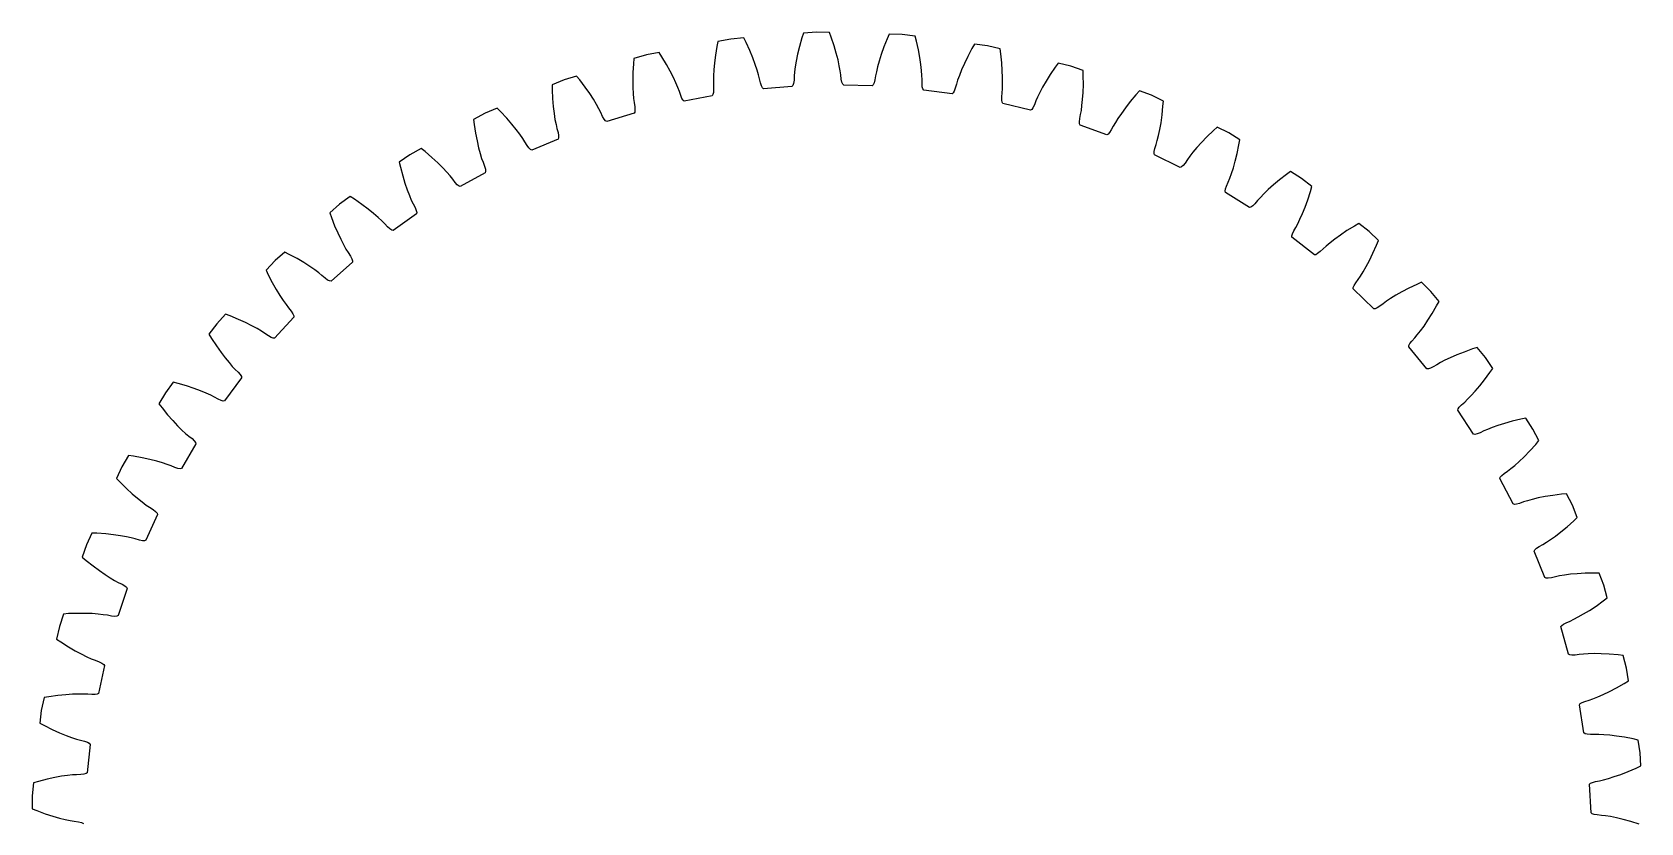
# Model space of a CAD drawing. Header units: metres. Extents: x -78 to 78, y -78 to 78.
# Drawn here: x -77.6 to 77.3, y 1.5 to 77.6 of the extents above; entities that cross this region are included whole.
import ezdxf

# ---------------------------------------------------------------- set-up
doc = ezdxf.new("R2010")
doc.units = ezdxf.units.M

msp = doc.modelspace()

# ---------------------------------------------------------------- linework, layer by layer
for p, q in [((-3.32, 77.54), (-3.46, 77.08)), ((-2.07, 77.64), (-3.32, 77.54)), ((-0.81, 77.61), (-2.07, 77.64)), ((-0.64, 77.15), (-0.81, 77.61)), ((4.94, 77.45), (4.75, 77.01)), ((6.2, 77.42), (4.94, 77.45)), ((-11.64, 76.27), (-11.78, 75.43)), ((-11.54, 76.75), (-11.64, 76.27)), ((-10.31, 76.98), (-11.54, 76.75)), ((-9.06, 77.08), (-10.31, 76.98)), ((-8.84, 76.65), (-9.06, 77.08)), ((-8.48, 75.87), (-8.84, 76.65)), ((-3.69, 76.25), (-3.87, 75.51)), ((-3.46, 77.08), (-3.69, 76.25)), ((-0.37, 76.34), (-0.64, 77.15)), ((-0.15, 75.61), (-0.37, 76.34)), ((4.43, 76.22), (4.18, 75.5)), ((4.75, 77.01), (4.43, 76.22)), ((7.44, 77.25), (6.2, 77.42)), ((7.56, 76.78), (7.44, 77.25)), ((7.75, 75.95), (7.56, 76.78)), ((7.89, 75.2), (7.75, 75.95)), ((12.91, 76.07), (12.51, 75.31)), ((13.15, 76.49), (12.91, 76.07)), ((14.39, 76.32), (13.15, 76.49)), ((15.61, 76.03), (14.39, 76.32)), ((15.68, 75.54), (15.61, 76.03)), ((-19.68, 74.6), (-19.73, 73.75)), ((-19.63, 75.09), (-19.68, 74.6)), ((-18.43, 75.45), (-19.63, 75.09)), ((-17.2, 75.68), (-18.43, 75.45)), ((-16.94, 75.27), (-17.2, 75.68)), ((-16.5, 74.54), (-16.94, 75.27)), ((-16.13, 73.87), (-16.5, 74.54)), ((-11.88, 74.68), (-11.94, 74.01)), ((-11.78, 75.43), (-11.88, 74.68)), ((-8.19, 75.17), (-8.48, 75.87)), ((-7.95, 74.54), (-8.19, 75.17)), ((-7.77, 73.99), (-7.95, 74.54)), ((-4.01, 74.86), (-4.1, 74.29)), ((-3.87, 75.51), (-4.01, 74.86)), ((0.02, 74.97), (-0.15, 75.61)), ((0.14, 74.4), (0.02, 74.97)), ((0.23, 73.92), (0.14, 74.4)), ((3.97, 74.86), (3.82, 74.3)), ((4.18, 75.5), (3.97, 74.86)), ((7.98, 74.54), (7.89, 75.2)), ((8.05, 73.96), (7.98, 74.54)), ((12.18, 74.63), (11.91, 74.01)), ((12.51, 75.31), (12.18, 74.63)), ((15.78, 74.7), (15.68, 75.54)), ((15.83, 73.94), (15.78, 74.7)), ((21.2, 74.66), (20.92, 74.26)), ((22.42, 74.36), (21.2, 74.66)), ((23.6, 73.94), (22.42, 74.36)), ((-26.35, 73.06), (-27.5, 72.57)), ((-25.15, 73.42), (-26.35, 73.06)), ((-24.84, 73.05), (-25.15, 73.42)), ((-24.33, 72.36), (-24.84, 73.05)), ((-19.73, 73.75), (-19.75, 72.99)), ((-19.75, 72.99), (-19.74, 72.32)), ((-15.83, 73.27), (-16.13, 73.87)), ((-15.59, 72.75), (-15.83, 73.27)), ((-11.97, 73.43), (-11.98, 72.95)), ((-11.98, 72.95), (-11.98, 72.55)), ((-11.94, 74.01), (-11.97, 73.43)), ((-7.63, 73.53), (-7.77, 73.99)), ((-7.53, 73.15), (-7.63, 73.53)), ((-7.44, 72.75), (-7.53, 73.15)), ((-4.22, 73.01), (-4.27, 72.71)), ((-4.2, 73.41), (-4.22, 73.01)), ((-4.16, 73.81), (-4.2, 73.41)), ((-4.1, 74.29), (-4.16, 73.81)), ((0.29, 73.53), (0.23, 73.92)), ((0.33, 73.13), (0.29, 73.53)), ((0.39, 72.83), (0.33, 73.13)), ((0.47, 72.64), (0.39, 72.83)), ((3.56, 73.04), (3.49, 72.75)), ((3.63, 73.44), (3.56, 73.04)), ((3.71, 73.83), (3.63, 73.44)), ((3.82, 74.3), (3.71, 73.83)), ((8.09, 73.48), (8.05, 73.96)), ((8.1, 73.09), (8.09, 73.48)), ((8.1, 72.68), (8.1, 73.09)), ((11.53, 73.02), (11.41, 72.64)), ((11.7, 73.48), (11.53, 73.02)), ((11.91, 74.01), (11.7, 73.48)), ((15.86, 73.27), (15.83, 73.94)), ((15.86, 72.69), (15.86, 73.27)), ((20.04, 72.91), (19.71, 72.33)), ((20.44, 73.56), (20.04, 72.91)), ((20.92, 74.26), (20.44, 73.56)), ((23.62, 73.45), (23.6, 73.94)), ((23.63, 72.6), (23.62, 73.45)), ((-27.5, 72.57), (-27.5, 72.09)), ((-27.5, 72.09), (-27.46, 71.24)), ((-27.46, 71.24), (-27.39, 70.48)), ((-23.89, 71.74), (-24.33, 72.36)), ((-23.53, 71.18), (-23.89, 71.74)), ((-19.74, 72.32), (-19.71, 71.74)), ((-19.71, 71.74), (-19.67, 71.26)), ((-19.67, 71.26), (-19.62, 70.87)), ((-15.4, 72.3), (-15.59, 72.75)), ((-15.26, 71.93), (-15.4, 72.3)), ((-15.13, 71.55), (-15.26, 71.93)), ((-15.01, 71.27), (-15.13, 71.55)), ((-14.9, 71.09), (-15.01, 71.27)), ((-12.09, 71.52), (-14.79, 71.01)), ((-12.02, 71.64), (-12.09, 71.52)), ((-11.97, 71.84), (-12.02, 71.64)), ((-11.98, 72.55), (-11.96, 72.14)), ((-11.96, 72.14), (-11.97, 71.84)), ((-7.35, 72.46), (-7.44, 72.75)), ((-7.26, 72.27), (-7.35, 72.46)), ((-7.16, 72.18), (-7.26, 72.27)), ((-4.42, 72.4), (-7.16, 72.18)), ((-4.33, 72.51), (-4.42, 72.4)), ((-4.27, 72.71), (-4.33, 72.51)), ((0.56, 72.54), (0.47, 72.64)), ((3.31, 72.46), (0.56, 72.54)), ((3.4, 72.56), (3.31, 72.46)), ((3.49, 72.75), (3.4, 72.56)), ((8.13, 72.38), (8.1, 72.68)), ((8.19, 72.17), (8.13, 72.38)), ((8.26, 72.07), (8.19, 72.17)), ((10.99, 71.7), (8.26, 72.07)), ((11.09, 71.79), (10.99, 71.7)), ((11.2, 71.97), (11.09, 71.79)), ((11.3, 72.25), (11.2, 71.97)), ((11.41, 72.64), (11.3, 72.25)), ((15.78, 71.4), (15.82, 71.81)), ((15.78, 71.1), (15.78, 71.4)), ((15.82, 71.81), (15.85, 72.2)), ((15.85, 72.2), (15.86, 72.69)), ((19.23, 71.38), (19.07, 71.02)), ((19.44, 71.82), (19.23, 71.38)), ((19.71, 72.33), (19.44, 71.82)), ((23.56, 71.17), (23.6, 71.84)), ((23.6, 71.84), (23.63, 72.6)), ((28.69, 71.62), (28.15, 70.97)), ((29.02, 71.98), (28.69, 71.62)), ((30.2, 71.56), (29.02, 71.98)), ((31.33, 71.01), (30.2, 71.56)), ((-33.96, 69.85), (-35.06, 69.24)), ((-32.81, 70.33), (-33.96, 69.85)), ((-32.47, 69.99), (-32.81, 70.33)), ((-31.88, 69.37), (-32.47, 69.99)), ((-27.39, 70.48), (-27.31, 69.81)), ((-27.31, 69.81), (-27.23, 69.24)), ((-23.23, 70.68), (-23.53, 71.18)), ((-23, 70.25), (-23.23, 70.68)), ((-22.82, 69.9), (-23, 70.25)), ((-22.65, 69.53), (-22.82, 69.9)), ((-19.62, 69.83), (-22.25, 69.04)), ((-19.62, 70.87), (-19.56, 70.46)), ((-19.56, 69.95), (-19.62, 69.83)), ((-19.56, 70.46), (-19.54, 70.16)), ((-19.54, 70.16), (-19.56, 69.95)), ((-14.79, 71.01), (-14.9, 71.09)), ((15.81, 70.9), (15.78, 71.1)), ((15.88, 70.78), (15.81, 70.9)), ((18.55, 70.13), (15.88, 70.78)), ((18.66, 70.2), (18.55, 70.13)), ((18.78, 70.37), (18.66, 70.2)), ((18.92, 70.64), (18.78, 70.37)), ((19.07, 71.02), (18.92, 70.64)), ((23.28, 69.32), (23.37, 69.72)), ((23.37, 69.72), (23.44, 70.11)), ((23.44, 70.11), (23.5, 70.59)), ((23.5, 70.59), (23.56, 71.17)), ((27.29, 69.82), (26.96, 69.34)), ((27.68, 70.37), (27.29, 69.82)), ((28.15, 70.97), (27.68, 70.37)), ((31.21, 69.67), (31.29, 70.52)), ((31.29, 70.52), (31.33, 71.01)), ((-35.06, 69.24), (-35, 68.76)), ((-35, 68.76), (-34.87, 67.91)), ((-31.38, 68.79), (-31.88, 69.37)), ((-30.96, 68.27), (-31.38, 68.79)), ((-30.62, 67.81), (-30.96, 68.27)), ((-27.23, 69.24), (-27.13, 68.76)), ((-27.13, 68.76), (-27.05, 68.38)), ((-27.05, 68.38), (-26.94, 67.98)), ((-22.5, 69.27), (-22.65, 69.53)), ((-22.37, 69.11), (-22.5, 69.27)), ((-22.25, 69.04), (-22.37, 69.11)), ((23.25, 69.02), (23.28, 69.32)), ((23.26, 68.81), (23.25, 69.02)), ((23.31, 68.69), (23.26, 68.81)), ((25.9, 67.76), (23.31, 68.69)), ((26.32, 68.23), (26.16, 67.97)), ((26.51, 68.59), (26.32, 68.23)), ((26.71, 68.93), (26.51, 68.59)), ((26.96, 69.34), (26.71, 68.93)), ((30.87, 67.69), (30.99, 68.26)), ((30.99, 68.26), (31.11, 68.92)), ((31.11, 68.92), (31.21, 69.67)), ((36.15, 68.16), (35.53, 67.57)), ((36.51, 68.49), (36.15, 68.16)), ((37.63, 67.94), (36.51, 68.49)), ((-34.87, 67.91), (-34.73, 67.17)), ((-34.73, 67.17), (-34.58, 66.51)), ((-30.34, 67.41), (-30.62, 67.81)), ((-30.12, 67.08), (-30.34, 67.41)), ((-29.91, 66.73), (-30.12, 67.08)), ((-29.74, 66.49), (-29.91, 66.73)), ((-26.93, 67.35), (-29.47, 66.28)), ((-26.94, 67.98), (-26.89, 67.69)), ((-26.89, 67.48), (-26.93, 67.35)), ((-26.89, 67.69), (-26.89, 67.48)), ((26.02, 67.82), (25.9, 67.76)), ((26.16, 67.97), (26.02, 67.82)), ((30.52, 66.45), (30.65, 66.84)), ((30.65, 66.84), (30.75, 67.22)), ((30.75, 67.22), (30.87, 67.69)), ((35, 67.03), (34.55, 66.53)), ((35.53, 67.57), (35, 67.03)), ((38.7, 67.28), (37.63, 67.94)), ((38.44, 65.96), (38.61, 66.8)), ((38.61, 66.8), (38.7, 67.28)), ((-41.2, 65.84), (-42.22, 65.12)), ((-42.22, 65.12), (-42.11, 64.65)), ((-40.1, 66.45), (-41.2, 65.84)), ((-39.72, 66.14), (-40.1, 66.45)), ((-39.08, 65.59), (-39.72, 66.14)), ((-38.52, 65.07), (-39.08, 65.59)), ((-38.04, 64.59), (-38.52, 65.07)), ((-34.58, 66.51), (-34.43, 65.95)), ((-34.43, 65.95), (-34.29, 65.49)), ((-34.29, 65.49), (-34.16, 65.12)), ((-34.16, 65.12), (-34.01, 64.74)), ((-29.59, 66.34), (-29.74, 66.49)), ((-29.47, 66.28), (-29.59, 66.34)), ((30.44, 65.95), (30.45, 66.16)), ((30.48, 65.82), (30.44, 65.95)), ((30.45, 66.16), (30.52, 66.45)), ((32.95, 64.62), (30.48, 65.82)), ((33.42, 65.04), (33.24, 64.81)), ((33.65, 65.38), (33.42, 65.04)), ((33.88, 65.7), (33.65, 65.38)), ((34.18, 66.08), (33.88, 65.7)), ((34.55, 66.53), (34.18, 66.08)), ((38.07, 64.58), (38.25, 65.22)), ((38.25, 65.22), (38.44, 65.96)), ((-42.11, 64.65), (-41.89, 63.82)), ((-41.89, 63.82), (-41.67, 63.09)), ((-37.65, 64.17), (-38.04, 64.59)), ((-37.33, 63.81), (-37.65, 64.17)), ((-37.08, 63.5), (-37.33, 63.81)), ((-36.84, 63.17), (-37.08, 63.5)), ((-33.94, 64.11), (-36.35, 62.78)), ((-34.01, 64.74), (-33.93, 64.45)), ((-33.91, 64.24), (-33.94, 64.11)), ((-33.93, 64.45), (-33.91, 64.24)), ((33.08, 64.67), (32.95, 64.62)), ((33.24, 64.81), (33.08, 64.67)), ((37.58, 63.21), (37.73, 63.57)), ((37.73, 63.57), (37.89, 64.03)), ((37.89, 64.03), (38.07, 64.58)), ((43.19, 63.94), (42.51, 63.41)), ((43.58, 64.22), (43.19, 63.94)), ((44.64, 63.56), (43.58, 64.22)), ((45.63, 62.78), (44.64, 63.56)), ((-41.67, 63.09), (-41.45, 62.46)), ((-41.45, 62.46), (-41.25, 61.92)), ((-36.64, 62.95), (-36.84, 63.17)), ((-36.47, 62.82), (-36.64, 62.95)), ((-36.35, 62.78), (-36.47, 62.82)), ((37.28, 62.34), (37.31, 62.55)), ((37.3, 62.21), (37.28, 62.34)), ((39.63, 60.75), (37.3, 62.21)), ((37.31, 62.55), (37.41, 62.83)), ((37.41, 62.83), (37.58, 63.21)), ((41.01, 62.08), (40.67, 61.73)), ((41.43, 62.48), (41.01, 62.08)), ((41.93, 62.93), (41.43, 62.48)), ((42.51, 63.41), (41.93, 62.93)), ((45.23, 61.5), (45.49, 62.31)), ((45.49, 62.31), (45.63, 62.78)), ((-47.96, 61.09), (-48.9, 60.26)), ((-46.94, 61.81), (-47.96, 61.09)), ((-46.53, 61.55), (-46.94, 61.81)), ((-45.83, 61.06), (-46.53, 61.55)), ((-45.22, 60.6), (-45.83, 61.06)), ((-44.69, 60.18), (-45.22, 60.6)), ((-41.25, 61.92), (-41.06, 61.47)), ((-41.06, 61.47), (-40.89, 61.12)), ((-40.89, 61.12), (-40.7, 60.75)), ((-40.7, 60.75), (-40.59, 60.48)), ((-40.59, 60.48), (-40.54, 60.27)), ((39.76, 60.79), (39.63, 60.75)), ((39.94, 60.91), (39.76, 60.79)), ((40.15, 61.12), (39.94, 60.91)), ((40.41, 61.43), (40.15, 61.12)), ((40.67, 61.73), (40.41, 61.43)), ((44.72, 60.17), (44.97, 60.79)), ((44.97, 60.79), (45.23, 61.5)), ((-48.9, 60.26), (-48.75, 59.8)), ((-48.75, 59.8), (-48.44, 59.01)), ((-48.44, 59.01), (-48.14, 58.31)), ((-44.26, 59.81), (-44.69, 60.18)), ((-43.9, 59.48), (-44.26, 59.81)), ((-43.62, 59.2), (-43.9, 59.48)), ((-43.34, 58.9), (-43.62, 59.2)), ((-43.12, 58.7), (-43.34, 58.9)), ((-40.56, 60.14), (-42.81, 58.56)), ((-40.54, 60.27), (-40.56, 60.14)), ((43.88, 58.5), (44.08, 58.85)), ((44.08, 58.85), (44.27, 59.2)), ((44.27, 59.2), (44.48, 59.64)), ((44.48, 59.64), (44.72, 60.17)), ((49.74, 58.98), (49.01, 58.54)), ((50.16, 59.22), (49.74, 58.98)), ((51.15, 58.45), (50.16, 59.22)), ((-48.14, 58.31), (-47.86, 57.7)), ((-47.86, 57.7), (-47.59, 57.19)), ((-42.94, 58.58), (-43.12, 58.7)), ((-42.81, 58.56), (-42.94, 58.58)), ((43.69, 58.03), (43.75, 58.23)), ((43.7, 57.89), (43.69, 58.03)), ((45.87, 56.19), (43.7, 57.89)), ((43.75, 58.23), (43.88, 58.5)), ((47.38, 57.37), (47, 57.05)), ((47.83, 57.72), (47.38, 57.37)), ((48.38, 58.11), (47.83, 57.72)), ((49.01, 58.54), (48.38, 58.11)), ((52.04, 57.58), (51.15, 58.45)), ((51.86, 57.13), (52.04, 57.58)), ((-53.24, 56.47), (-54.18, 55.65)), ((-52.81, 56.25), (-53.24, 56.47)), ((-52.06, 55.84), (-52.81, 56.25)), ((-51.4, 55.46), (-52.06, 55.84)), ((-47.59, 57.19), (-47.36, 56.76)), ((-47.36, 56.76), (-47.15, 56.42)), ((-47.15, 56.42), (-46.93, 56.08)), ((-46.93, 56.08), (-46.79, 55.82)), ((-46.79, 55.82), (-46.72, 55.62)), ((46, 56.22), (45.87, 56.19)), ((46.18, 56.32), (46, 56.22)), ((46.42, 56.51), (46.18, 56.32)), ((46.71, 56.79), (46.42, 56.51)), ((47, 57.05), (46.71, 56.79)), ((51.18, 55.66), (51.51, 56.35)), ((51.51, 56.35), (51.86, 57.13)), ((-54.18, 55.65), (-55.03, 54.72)), ((-55.03, 54.72), (-54.83, 54.28)), ((-54.83, 54.28), (-54.44, 53.53)), ((-50.84, 55.09), (-51.4, 55.46)), ((-50.36, 54.76), (-50.84, 55.09)), ((-49.97, 54.47), (-50.36, 54.76)), ((-49.67, 54.23), (-49.97, 54.47)), ((-49.36, 53.96), (-49.67, 54.23)), ((-46.72, 55.49), (-48.79, 53.67)), ((-46.72, 55.62), (-46.72, 55.49)), ((50.31, 54.16), (50.57, 54.57)), ((50.57, 54.57), (50.86, 55.07)), ((50.86, 55.07), (51.18, 55.66)), ((-54.44, 53.53), (-54.07, 52.86)), ((-54.07, 52.86), (-53.72, 52.29)), ((-49.12, 53.78), (-49.36, 53.96)), ((-48.93, 53.69), (-49.12, 53.78)), ((-48.79, 53.67), (-48.93, 53.69)), ((49.61, 53.05), (49.69, 53.25)), ((49.61, 52.92), (49.61, 53.05)), ((51.58, 51), (49.61, 52.92)), ((49.69, 53.25), (49.85, 53.51)), ((49.85, 53.51), (50.09, 53.84)), ((50.09, 53.84), (50.31, 54.16)), ((54.96, 52.99), (54.28, 52.64)), ((55.72, 53.36), (54.96, 52.99)), ((56.17, 53.56), (55.72, 53.36)), ((57.07, 52.68), (56.17, 53.56)), ((57.87, 51.72), (57.07, 52.68)), ((-53.72, 52.29), (-53.4, 51.8)), ((-53.4, 51.8), (-53.12, 51.41)), ((-53.12, 51.41), (-52.88, 51.09)), ((52.16, 51.25), (51.91, 51.09)), ((52.48, 51.5), (52.16, 51.25)), ((52.8, 51.74), (52.48, 51.5)), ((53.21, 52.01), (52.8, 51.74)), ((53.7, 52.31), (53.21, 52.01)), ((54.28, 52.64), (53.7, 52.31)), ((57.21, 50.55), (57.64, 51.29)), ((57.64, 51.29), (57.87, 51.72)), ((-59.79, 49.57), (-60.54, 48.56)), ((-58.94, 50.49), (-59.79, 49.57)), ((-58.49, 50.32), (-58.94, 50.49)), ((-57.7, 49.99), (-58.49, 50.32)), ((-57.01, 49.68), (-57.7, 49.99)), ((-56.41, 49.38), (-57.01, 49.68)), ((-52.36, 50.21), (-54.22, 48.18)), ((-52.88, 51.09), (-52.63, 50.78)), ((-52.63, 50.78), (-52.46, 50.53)), ((-52.46, 50.53), (-52.37, 50.34)), ((-52.37, 50.34), (-52.36, 50.21)), ((51.71, 51.01), (51.58, 51)), ((51.91, 51.09), (51.71, 51.01)), ((56.43, 49.35), (56.8, 49.91)), ((56.8, 49.91), (57.21, 50.55)), ((-60.54, 48.56), (-60.29, 48.15)), ((-60.29, 48.15), (-59.82, 47.44)), ((-55.9, 49.1), (-56.41, 49.38)), ((-55.48, 48.85), (-55.9, 49.1)), ((-55.15, 48.64), (-55.48, 48.85)), ((-54.81, 48.41), (-55.15, 48.64)), ((-54.55, 48.26), (-54.81, 48.41)), ((-54.36, 48.18), (-54.55, 48.26)), ((-54.22, 48.18), (-54.36, 48.18)), ((55.25, 47.9), (55.53, 48.21)), ((55.53, 48.21), (55.78, 48.51)), ((55.78, 48.51), (56.08, 48.89)), ((56.08, 48.89), (56.43, 49.35)), ((-59.82, 47.44), (-59.38, 46.81)), ((-59.38, 46.81), (-58.97, 46.28)), ((54.95, 47.35), (54.97, 47.48)), ((56.71, 45.23), (54.95, 47.35)), ((54.97, 47.48), (55.07, 47.67)), ((55.07, 47.67), (55.25, 47.9)), ((59.57, 46.57), (58.95, 46.3)), ((60.28, 46.85), (59.57, 46.57)), ((61.08, 47.14), (60.28, 46.85)), ((61.54, 47.28), (61.08, 47.14)), ((62.34, 46.32), (61.54, 47.28)), ((-58.97, 46.28), (-58.61, 45.83)), ((-58.61, 45.83), (-58.29, 45.47)), ((-58.29, 45.47), (-58.01, 45.18)), ((-58.01, 45.18), (-57.72, 44.9)), ((56.84, 45.22), (56.71, 45.23)), ((57.05, 45.28), (56.84, 45.22)), ((57.31, 45.42), (57.05, 45.28)), ((57.66, 45.63), (57.31, 45.42)), ((58, 45.83), (57.66, 45.63)), ((58.43, 46.06), (58, 45.83)), ((58.95, 46.3), (58.43, 46.06)), ((63.04, 45.27), (62.34, 46.32)), ((62.76, 44.87), (63.04, 45.27)), ((-63.97, 43.94), (-64.72, 42.93)), ((-63.5, 43.82), (-63.97, 43.94)), ((-62.69, 43.58), (-63.5, 43.82)), ((-61.96, 43.34), (-62.69, 43.58)), ((-57.4, 44.36), (-59.04, 42.15)), ((-57.72, 44.9), (-57.53, 44.67)), ((-57.53, 44.67), (-57.42, 44.49)), ((-57.42, 44.49), (-57.4, 44.36)), ((61.35, 43.08), (61.79, 43.59)), ((61.79, 43.59), (62.26, 44.18)), ((62.26, 44.18), (62.76, 44.87)), ((-64.72, 42.93), (-65.36, 41.85)), ((-65.36, 41.85), (-65.06, 41.47)), ((-61.34, 43.1), (-61.96, 43.34)), ((-60.8, 42.88), (-61.34, 43.1)), ((-60.36, 42.68), (-60.8, 42.88)), ((-60.01, 42.5), (-60.36, 42.68)), ((-59.65, 42.31), (-60.01, 42.5)), ((-59.37, 42.18), (-59.65, 42.31)), ((-59.17, 42.13), (-59.37, 42.18)), ((-59.04, 42.15), (-59.17, 42.13)), ((60.03, 41.76), (60.34, 42.03)), ((60.34, 42.03), (60.62, 42.3)), ((60.62, 42.3), (60.96, 42.65)), ((60.96, 42.65), (61.35, 43.08)), ((-65.06, 41.47), (-64.52, 40.81)), ((-64.52, 40.81), (-64.02, 40.24)), ((59.68, 41.24), (59.71, 41.37)), ((61.2, 38.95), (59.68, 41.24)), ((59.71, 41.37), (59.82, 41.54)), ((59.82, 41.54), (60.03, 41.76)), ((65.75, 40.38), (64.92, 40.18)), ((66.22, 40.47), (65.75, 40.38)), ((66.91, 39.43), (66.22, 40.47)), ((-64.02, 40.24), (-63.56, 39.75)), ((-63.56, 39.75), (-63.15, 39.34)), ((-63.15, 39.34), (-62.79, 39.02)), ((-62.79, 39.02), (-62.49, 38.76)), ((-62.49, 38.76), (-62.17, 38.51)), ((61.33, 38.92), (61.2, 38.95)), ((61.54, 38.96), (61.33, 38.92)), ((61.82, 39.07), (61.54, 38.96)), ((62.18, 39.25), (61.82, 39.07)), ((62.55, 39.4), (62.18, 39.25)), ((63, 39.58), (62.55, 39.4)), ((63.54, 39.78), (63, 39.58)), ((64.18, 39.98), (63.54, 39.78)), ((64.92, 40.18), (64.18, 39.98)), ((67.49, 38.32), (66.91, 39.43)), ((-61.79, 38), (-63.18, 35.63)), ((-62.17, 38.51), (-61.95, 38.3)), ((-61.95, 38.3), (-61.82, 38.13)), ((-61.82, 38.13), (-61.79, 38)), ((66.07, 36.77), (66.6, 37.32)), ((66.6, 37.32), (67.18, 37.95)), ((67.18, 37.95), (67.49, 38.32)), ((-68.92, 35.81), (-69.44, 34.67)), ((-68.28, 36.89), (-68.92, 35.81)), ((-67.8, 36.82), (-68.28, 36.89)), ((-66.96, 36.67), (-67.8, 36.82)), ((-66.22, 36.5), (-66.96, 36.67)), ((-65.57, 36.34), (-66.22, 36.5)), ((-65.01, 36.17), (-65.57, 36.34)), ((-64.55, 36.02), (-65.01, 36.17)), ((-64.18, 35.88), (-64.55, 36.02)), ((-63.81, 35.73), (-64.18, 35.88)), ((-63.52, 35.63), (-63.81, 35.73)), ((-63.31, 35.6), (-63.52, 35.63)), ((-63.18, 35.63), (-63.31, 35.6)), ((64.46, 35.38), (64.78, 35.62)), ((64.78, 35.62), (65.15, 35.93)), ((65.15, 35.93), (65.58, 36.31)), ((65.58, 36.31), (66.07, 36.77)), ((-69.44, 34.67), (-69.1, 34.32)), ((-69.1, 34.32), (-68.49, 33.72)), ((63.72, 34.66), (63.77, 34.79)), ((64.99, 32.22), (63.72, 34.66)), ((63.77, 34.79), (63.9, 34.95)), ((63.9, 34.95), (64.13, 35.14)), ((64.13, 35.14), (64.46, 35.38)), ((-68.49, 33.72), (-67.93, 33.2)), ((-67.93, 33.2), (-67.42, 32.77)), ((-67.42, 32.77), (-66.97, 32.41)), ((66.38, 32.53), (66, 32.41)), ((66.85, 32.66), (66.38, 32.53)), ((67.41, 32.8), (66.85, 32.66)), ((68.07, 32.93), (67.41, 32.8)), ((68.82, 33.05), (68.07, 32.93)), ((69.67, 33.16), (68.82, 33.05)), ((70.15, 33.21), (69.67, 33.16)), ((70.73, 32.09), (70.15, 33.21)), ((-66.97, 32.41), (-66.58, 32.12)), ((-65.48, 31.22), (-66.61, 28.72)), ((-66.58, 32.12), (-66.25, 31.9)), ((-66.25, 31.9), (-65.91, 31.68)), ((-65.91, 31.68), (-65.67, 31.5)), ((-65.67, 31.5), (-65.53, 31.34)), ((-65.53, 31.34), (-65.48, 31.22)), ((65.12, 32.18), (64.99, 32.22)), ((65.33, 32.2), (65.12, 32.18)), ((65.62, 32.28), (65.33, 32.2)), ((66, 32.41), (65.62, 32.28)), ((71.18, 30.93), (70.73, 32.09)), ((-71.82, 29.42), (-72.33, 28.28)), ((-71.33, 29.41), (-71.82, 29.42)), ((69.07, 29.13), (69.6, 29.54)), ((69.6, 29.54), (70.19, 30.03)), ((70.19, 30.03), (70.83, 30.59)), ((70.83, 30.59), (71.18, 30.93)), ((-72.33, 28.28), (-72.73, 27.09)), ((-70.48, 29.34), (-71.33, 29.41)), ((-69.72, 29.26), (-70.48, 29.34)), ((-69.06, 29.16), (-69.72, 29.26)), ((-68.49, 29.06), (-69.06, 29.16)), ((-68.02, 28.95), (-68.49, 29.06)), ((-67.64, 28.86), (-68.02, 28.95)), ((-67.24, 28.74), (-67.64, 28.86)), ((-66.95, 28.68), (-67.24, 28.74)), ((-66.74, 28.67), (-66.95, 28.68)), ((-66.61, 28.72), (-66.74, 28.67)), ((67.1, 27.81), (67.25, 27.96)), ((67.25, 27.96), (67.5, 28.13)), ((67.5, 28.13), (67.86, 28.33)), ((67.86, 28.33), (68.2, 28.53)), ((68.2, 28.53), (68.6, 28.8)), ((68.6, 28.8), (69.07, 29.13)), ((-72.73, 27.09), (-72.36, 26.78)), ((-72.36, 26.78), (-71.69, 26.25)), ((67.04, 27.69), (67.1, 27.81)), ((68.05, 25.13), (67.04, 27.69)), ((-71.69, 26.25), (-71.08, 25.8)), ((-71.08, 25.8), (-70.52, 25.42)), ((-70.52, 25.42), (-70.04, 25.11)), ((-70.04, 25.11), (-69.62, 24.86)), ((-69.62, 24.86), (-69.27, 24.67)), ((68.17, 25.08), (68.05, 25.13)), ((68.38, 25.08), (68.17, 25.08)), ((68.68, 25.12), (68.38, 25.08)), ((69.07, 25.22), (68.68, 25.12)), ((69.46, 25.29), (69.07, 25.22)), ((69.94, 25.37), (69.46, 25.29)), ((70.51, 25.45), (69.94, 25.37)), ((71.18, 25.51), (70.51, 25.45)), ((71.94, 25.55), (71.18, 25.51)), ((72.8, 25.57), (71.94, 25.55)), ((73.28, 25.56), (72.8, 25.57)), ((73.74, 24.39), (73.28, 25.56)), ((-68.42, 24.08), (-69.29, 21.47)), ((-69.27, 24.67), (-68.9, 24.49)), ((-68.9, 24.49), (-68.65, 24.34)), ((-68.65, 24.34), (-68.49, 24.2)), ((-68.49, 24.2), (-68.42, 24.08)), ((74.07, 23.18), (73.74, 24.39)), ((-73.2, 21.68), (-74.05, 21.66)), ((-72.44, 21.68), (-73.2, 21.68)), ((-71.77, 21.66), (-72.44, 21.68)), ((71.78, 21.63), (72.35, 21.98)), ((72.35, 21.98), (72.99, 22.39)), ((72.99, 22.39), (73.68, 22.89)), ((73.68, 22.89), (74.07, 23.18)), ((-74.93, 20.43), (-75.2, 19.21)), ((-74.54, 21.62), (-74.93, 20.43)), ((-74.05, 21.66), (-74.54, 21.62)), ((-71.19, 21.61), (-71.77, 21.66)), ((-70.71, 21.56), (-71.19, 21.61)), ((-70.32, 21.5), (-70.71, 21.56)), ((-69.92, 21.43), (-70.32, 21.5)), ((-69.62, 21.4), (-69.92, 21.43)), ((-69.41, 21.42), (-69.62, 21.4)), ((-69.29, 21.47), (-69.41, 21.42)), ((69.61, 20.41), (69.68, 20.52)), ((70.33, 17.75), (69.61, 20.41)), ((69.68, 20.52), (69.85, 20.65)), ((69.85, 20.65), (70.11, 20.79)), ((70.11, 20.79), (70.49, 20.95)), ((70.49, 20.95), (70.84, 21.12)), ((70.84, 21.12), (71.27, 21.34)), ((71.27, 21.34), (71.78, 21.63)), ((-75.2, 19.21), (-74.8, 18.94)), ((-74.8, 18.94), (-74.07, 18.48)), ((-74.07, 18.48), (-73.42, 18.09)), ((-73.42, 18.09), (-72.83, 17.78)), ((-72.83, 17.78), (-72.31, 17.52)), ((-72.31, 17.52), (-71.87, 17.32)), ((-71.87, 17.32), (-71.5, 17.17)), ((-71.5, 17.17), (-71.12, 17.03)), ((70.45, 17.69), (70.33, 17.75)), ((70.66, 17.67), (70.45, 17.69)), ((70.96, 17.68), (70.66, 17.67)), ((71.36, 17.73), (70.96, 17.68)), ((71.76, 17.77), (71.36, 17.73)), ((72.24, 17.79), (71.76, 17.77)), ((72.82, 17.81), (72.24, 17.79)), ((73.49, 17.8), (72.82, 17.81)), ((74.25, 17.76), (73.49, 17.8)), ((75.1, 17.69), (74.25, 17.76)), ((75.58, 17.63), (75.1, 17.69)), ((75.91, 16.42), (75.58, 17.63)), ((-70.6, 16.68), (-71.18, 13.99)), ((-71.12, 17.03), (-70.85, 16.9)), ((-70.85, 16.9), (-70.67, 16.78)), ((-70.67, 16.78), (-70.6, 16.68)), ((76.11, 15.18), (75.91, 16.42)), ((-71.18, 13.99), (-71.29, 13.92)), ((73.67, 13.88), (74.28, 14.16)), ((74.28, 14.16), (74.95, 14.51)), ((74.95, 14.51), (75.7, 14.93)), ((75.7, 14.93), (76.11, 15.18)), ((-76.41, 13.58), (-76.68, 12.35)), ((-75.94, 13.66), (-76.41, 13.58)), ((-75.09, 13.78), (-75.94, 13.66)), ((-74.33, 13.86), (-75.09, 13.78)), ((-73.66, 13.91), (-74.33, 13.86)), ((-73.09, 13.92), (-73.66, 13.91)), ((-72.6, 13.92), (-73.09, 13.92)), ((-72.21, 13.91), (-72.6, 13.92)), ((-71.8, 13.88), (-72.21, 13.91)), ((-71.5, 13.88), (-71.8, 13.88)), ((-71.29, 13.92), (-71.5, 13.88)), ((71.38, 12.89), (71.46, 13)), ((71.82, 10.18), (71.38, 12.89)), ((71.46, 13), (71.64, 13.11)), ((71.64, 13.11), (71.92, 13.22)), ((71.92, 13.22), (72.31, 13.34)), ((72.31, 13.34), (72.69, 13.47)), ((72.69, 13.47), (73.14, 13.65)), ((73.14, 13.65), (73.67, 13.88)), ((-76.68, 12.35), (-76.81, 11.11)), ((-76.81, 11.11), (-76.38, 10.88)), ((-76.38, 10.88), (-75.62, 10.5)), ((-75.62, 10.5), (-74.92, 10.19)), ((-74.92, 10.19), (-74.3, 9.93)), ((-74.3, 9.93), (-73.76, 9.74)), ((-73.76, 9.74), (-73.3, 9.58)), ((-73.3, 9.58), (-72.92, 9.47)), ((-72.92, 9.47), (-72.52, 9.38)), ((-72.52, 9.38), (-72.24, 9.28)), ((71.93, 10.1), (71.82, 10.18)), ((72.14, 10.05), (71.93, 10.1)), ((72.44, 10.04), (72.14, 10.05)), ((72.84, 10.04), (72.44, 10.04)), ((73.24, 10.04), (72.84, 10.04)), ((73.72, 10.01), (73.24, 10.04)), ((74.3, 9.97), (73.72, 10.01)), ((74.96, 9.88), (74.3, 9.97)), ((75.72, 9.77), (74.96, 9.88)), ((76.55, 9.6), (75.72, 9.77)), ((77.03, 9.49), (76.55, 9.6)), ((77.23, 8.26), (77.03, 9.49)), ((-71.97, 9.08), (-72.26, 6.34)), ((-72.24, 9.28), (-72.06, 9.18)), ((-72.06, 9.18), (-71.97, 9.08)), ((77.29, 7), (77.23, 8.26)), ((-72.57, 6.2), (-72.87, 6.17)), ((-72.37, 6.26), (-72.57, 6.2)), ((-72.26, 6.34), (-72.37, 6.26)), ((75.36, 6.19), (76.07, 6.46)), ((76.07, 6.46), (76.85, 6.8)), ((76.85, 6.8), (77.29, 7)), ((-77.42, 5.38), (-77.56, 4.13)), ((-76.96, 5.51), (-77.42, 5.38)), ((-76.13, 5.72), (-76.96, 5.51)), ((-75.38, 5.88), (-76.13, 5.72)), ((-74.72, 6), (-75.38, 5.88)), ((-74.15, 6.08), (-74.72, 6)), ((-73.67, 6.13), (-74.15, 6.08)), ((-73.28, 6.15), (-73.67, 6.13)), ((-72.87, 6.17), (-73.28, 6.15)), ((72.35, 5.23), (72.44, 5.33)), ((72.5, 2.49), (72.35, 5.23)), ((72.44, 5.33), (72.63, 5.42)), ((72.63, 5.42), (72.92, 5.5)), ((72.92, 5.5), (73.32, 5.58)), ((73.32, 5.58), (73.71, 5.67)), ((73.71, 5.67), (74.18, 5.8)), ((74.18, 5.8), (74.73, 5.97)), ((74.73, 5.97), (75.36, 6.19)), ((-77.56, 4.13), (-77.56, 2.88)), ((-77.56, 2.88), (-77.11, 2.7)), ((-77.11, 2.7), (-76.31, 2.4)), ((-76.31, 2.4), (-75.58, 2.17)), ((-75.58, 2.17), (-74.94, 1.98)), ((-74.94, 1.98), (-74.38, 1.84)), ((-74.38, 1.84), (-73.9, 1.74)), ((-73.9, 1.74), (-73.51, 1.67)), ((-73.51, 1.67), (-73.11, 1.61)), ((-73.11, 1.61), (-72.82, 1.55)), ((72.6, 2.4), (72.5, 2.49)), ((72.8, 2.33), (72.6, 2.4)), ((73.09, 2.28), (72.8, 2.33)), ((73.5, 2.24), (73.09, 2.28)), ((73.89, 2.2), (73.5, 2.24)), ((74.37, 2.12), (73.89, 2.2)), ((74.94, 2.01), (74.37, 2.12)), ((75.59, 1.86), (74.94, 2.01)), ((76.33, 1.66), (75.59, 1.86)), ((77.14, 1.41), (76.33, 1.66)), ((-72.82, 1.55), (-72.62, 1.47))]:
    msp.add_line(p, q)

doc.saveas('drawing.dxf')
